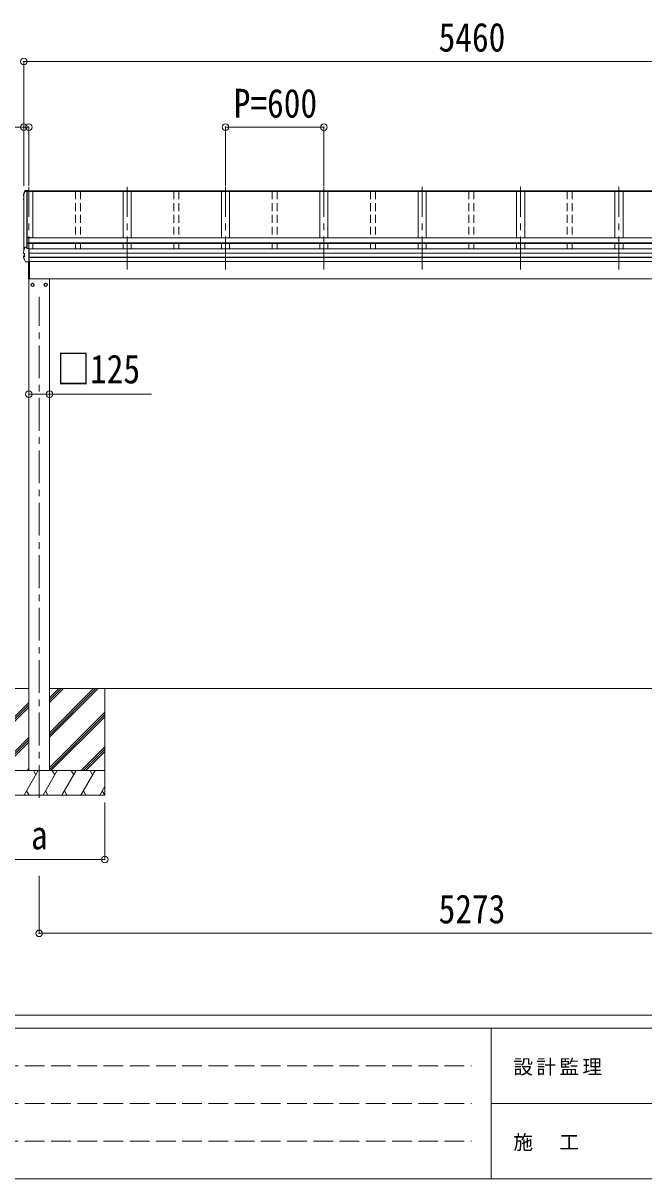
# Model space of a CAD drawing. Units: millimetres at full size, sheet at 1:40. Extents: x -11243 to 11243, y -7760 to 7760.
# Drawn here: x -7453 to -3667, y -7760 to -708 of the extents above; entities that cross this region are included whole.
import ezdxf
from ezdxf.enums import TextEntityAlignment as Align

# ---------------------------------------------------------------- set-up
doc = ezdxf.new("R2010")
doc.units = ezdxf.units.MM
doc.header["$LTSCALE"] = 40
doc.header["$PDMODE"] = 32
doc.header["$PDSIZE"] = 40
for name, pattern in [('CHAIN1', [8, 5, -1, 1, -1]), ('DASHED1', [1.8, 1.2, -0.6]), ('DASHED3', [4, 3, -1])]:
    doc.linetypes.add(name, pattern=pattern)
for name, color, linetype, lineweight in [('0-3_ELV2', 7, 'Continuous', 9), ('0-6_OTH_LINE', 6, 'Continuous', 9), ('F-0_240', 7, 'Continuous', 9)]:
    doc.layers.add(name, color=color, linetype=linetype, lineweight=lineweight)
doc.styles.add('ＭＳ ゴシック', font='')
doc.styles.get('ＭＳ ゴシック').set_extended_font_data('MS Gothic')

msp = doc.modelspace()

# ---------------------------------------------------------------- linework, layer by layer
at = {"layer": '0-3_ELV2', "color": 6}
for p, q in [((-7449.18, -942.29), (-7449.18, -1701.29)), ((-7449.18, -1342.29), (-7762.51, -1342.29)), ((-7449.18, -1342.29), (-7449.18, -1701.29)), ((-7419.18, -1342.29), (-7419.18, -1701.29)), ((-5619.18, -1342.29), (-6219.18, -1342.29)), ((-6219.18, -1342.29), (-6219.18, -1701.29)), ((-5619.18, -1342.29), (-5619.18, -1701.29)), ((-7293.18, -2972.11), (-7418.18, -2972.11)), ((-7293.18, -2972.11), (-6669.7, -2972.11)), ((-7355.68, -6261.66), (-7355.68, -5911.66))]:
    msp.add_line(p, q, dxfattribs=at)
at = {"layer": '0-3_ELV2', "color": 4}
for p, q in [((-7451.45, -1756.78), (-7451.49, -1757.04)), ((-7451.49, -1757.04), (-7451.49, -1757.09)), ((-7451.49, -1761.14), (-7451.49, -1757.09)), ((-7450.44, -1762.41), (-7449.18, -1762.66)), ((-7449.18, -1761.13), (-7449.95, -1760.98)), ((-7449.18, -1760.78), (-7449.86, -1760.65)), ((-7449.18, -1757.83), (-7449.18, -2094.61)), ((-7444.04, -1730.48), (-7443.92, -1730.19)), ((-7443.92, -1730.19), (-7443.75, -1729.92)), ((-7443.75, -1729.92), (-7443.53, -1729.7)), ((-7443.53, -1729.7), (-7443.27, -1729.51)), ((-7443.27, -1729.51), (-7443, -1729.38)), ((-7443, -1729.38), (-7442.73, -1729.3)), ((-7442.73, -1729.3), (-7442.49, -1729.26)), ((-7394.18, -1734.47), (-7442.61, -1734.47)), ((-7442.49, -1729.26), (-7442.26, -1729.24)), ((-7442.26, -1729.24), (-7442.01, -1729.22)), ((-7442.01, -1729.22), (-7441.72, -1729.21)), ((-7441.72, -1729.21), (-7441.42, -1729.21)), ((-7441.42, -1729.21), (-7441.1, -1729.21)), ((-7441.18, -1729.21), (-7441.18, -1729.2)), ((-7441.18, -1729.21), (-7441.18, -1729.21)), ((-7441.18, -1729.21), (-7416.18, -1729.21)), ((-7416.18, -1731.73), (-7430.38, -1731.73)), ((-7430.15, -1734.32), (-7430.15, -1733.97)), ((-7430.08, -1734.47), (-7430.08, -2077.81)), ((-7419.18, -1734.23), (-7430, -1734.23)), ((-7429.48, -1734.47), (-7429.48, -2081.76)), ((-7419.18, -1733.24), (-7419.18, -1734.23)), ((-7416.18, -1733.24), (-7419.18, -1733.24)), ((-2019.18, -1733.56), (-7419.18, -1733.56)), ((-2019.18, -1734.46), (-7419.18, -1734.46)), ((-7416.18, -1733.56), (-7416.18, -1729.21)), ((-2022.18, -1731.29), (-7416.18, -1731.29)), ((-7394.18, -1734.38), (-7394.18, -2018.64)), ((-6844.18, -1734.38), (-6844.18, -2018.64)), ((-6794.18, -1734.38), (-6794.18, -2018.64)), ((-6244.13, -1734.38), (-6244.13, -2018.64)), ((-6194.13, -1734.38), (-6194.13, -2018.64)), ((-5644.18, -1734.38), (-5644.18, -2018.64)), ((-5594.18, -1734.38), (-5594.18, -2018.64)), ((-5044.18, -1734.38), (-5044.18, -2018.64)), ((-4994.18, -1734.38), (-4994.18, -2018.64)), ((-4444.18, -1734.38), (-4444.18, -2018.64)), ((-4394.18, -1734.38), (-4394.18, -2018.64)), ((-3844.18, -1734.38), (-3844.18, -2018.64)), ((-3794.18, -1734.38), (-3794.18, -2018.64)), ((-7451.59, -1786.17), (-7451.59, -1782.11)), ((-7450.1, -1790.14), (-7451.5, -1786.65)), ((-7449.18, -1784.63), (-7450.54, -1784.9)), ((-7449.18, -1792.37), (-7450.1, -1790.14)), ((-7449.18, -1786.16), (-7450.02, -1786.32)), ((-7449.18, -1780.54), (-7450.01, -1780.64)), ((-7450.01, -1780.64), (-7450.01, -1780.64)), ((-7431.28, -2018.61), (-7431.28, -2048.07)), ((-7409.28, -2016.61), (-7429.28, -2016.61)), ((-7409.28, -2018.15), (-7429.28, -2018.15)), ((-7429.28, -2052.66), (-7429.28, -2018.15)), ((-2009.08, -2018.77), (-7429.28, -2018.77)), ((-7409.28, -2016.61), (-7409.28, -2018.77)), ((-7451.45, -2103.49), (-7451.49, -2103.75)), ((-7451.49, -2103.75), (-7451.49, -2103.8)), ((-7451.49, -2111.18), (-7451.49, -2103.8)), ((-7451.49, -2111.13), (-7451.45, -2110.87)), ((-7451.49, -2111.22), (-7451.49, -2111.13)), ((-7451.42, -2111.61), (-7451.47, -2111.22)), ((-7451.24, -2111.95), (-7451.42, -2111.61)), ((-7450.98, -2112.22), (-7451.24, -2111.95)), ((-7450.7, -2112.39), (-7450.98, -2112.22)), ((-7450.47, -2112.49), (-7450.7, -2112.39)), ((-7450.66, -2111.31), (-7450.61, -2110.98)), ((-7450.66, -2111.63), (-7450.66, -2111.31)), ((-7450.59, -2111.95), (-7450.66, -2111.63)), ((-7450.47, -2112.22), (-7450.59, -2111.95)), ((-7450.3, -2112.44), (-7450.47, -2112.22)), ((-7450.23, -2112.56), (-7450.47, -2112.49)), ((-7450.09, -2112.58), (-7450.3, -2112.44)), ((-7449.95, -2112.64), (-7450.23, -2112.56)), ((-7449.87, -2112.66), (-7450.09, -2112.58)), ((-7449.87, -2112.66), (-7449.86, -2112.66)), ((-7443.61, -2113.43), (-7449.86, -2112.66)), ((-7444.19, -2113.44), (-7444.23, -2113.35)), ((-7444.18, -2113.56), (-7444.19, -2113.44)), ((-7444.18, -2113.56), (-7444.18, -2132.78)), ((-7443.61, -2113.43), (-7443.53, -2113.45)), ((-7443.61, -2113.43), (-7443.61, -2113.43)), ((-7443.53, -2113.45), (-7443.45, -2113.5)), ((-7443.45, -2113.5), (-7443.39, -2113.58)), ((-7443.39, -2113.58), (-7443.34, -2113.68)), ((-7443.34, -2113.68), (-7443.31, -2113.79)), ((-7443.31, -2113.79), (-7443.3, -2113.91)), ((-7442.42, -2075.48), (-7430.38, -2075.48)), ((-7429.28, -2048.07), (-7431.28, -2048.07)), ((-7430.15, -2076.98), (-7430.38, -2075.48)), ((-7430.38, -2082.11), (-7430.38, -2075.48)), ((-7416.18, -2082.11), (-7430.38, -2082.11)), ((-7430.15, -2076.98), (-7430.15, -2077.33)), ((-7429.42, -2082.11), (-7430.15, -2077.33)), ((-7430, -2082.11), (-7430, -2078.43)), ((-7429.44, -2082.11), (-7430, -2078.43)), ((-2009.08, -2047.81), (-7429.28, -2047.81)), ((-2009.08, -2049.55), (-7429.28, -2049.55)), ((-2009.08, -2052.66), (-7429.28, -2052.66)), ((-7416.18, -2164.53), (-7416.18, -2082.11)), ((-2022.18, -2084.29), (-7416.18, -2084.29)), ((-2022.18, -2110.81), (-7416.18, -2110.81)), ((-2022.18, -2111.7), (-7416.18, -2111.7)), ((-7394.18, -2050.62), (-7394.18, -2084.29)), ((-6844.18, -2052.66), (-6844.18, -2084.29)), ((-6794.18, -2052.66), (-6794.18, -2084.29)), ((-6244.13, -2052.66), (-6244.13, -2084.29)), ((-6194.13, -2052.66), (-6194.13, -2084.29)), ((-5644.18, -2052.66), (-5644.18, -2084.29)), ((-5594.18, -2052.66), (-5594.18, -2084.29)), ((-5044.18, -2052.66), (-5044.18, -2084.29)), ((-4994.18, -2052.66), (-4994.18, -2084.29)), ((-4444.18, -2052.66), (-4444.18, -2084.29)), ((-4394.18, -2052.66), (-4394.18, -2084.29)), ((-3844.18, -2052.66), (-3844.18, -2084.29)), ((-3794.18, -2052.66), (-3794.18, -2084.29)), ((-7451.6, -2136.39), (-7451.59, -2136.21)), ((-7451.56, -2136.56), (-7451.6, -2136.39)), ((-7451.59, -2136.23), (-7451.59, -2128.83)), ((-7451.48, -2136.72), (-7451.56, -2136.56)), ((-7451.5, -2136.71), (-7448.65, -2143.52)), ((-7450.81, -2136.23), (-7450.77, -2135.87)), ((-7450.79, -2136.59), (-7450.81, -2136.23)), ((-7450.69, -2136.92), (-7450.79, -2136.59)), ((-7450.77, -2135.87), (-7450.65, -2135.54)), ((-7450.65, -2135.54), (-7450.48, -2135.26)), ((-7450.54, -2127.56), (-7444.58, -2126.4)), ((-7450.48, -2135.26), (-7450.26, -2135.06)), ((-7450.26, -2135.06), (-7450.01, -2134.94)), ((-7450.01, -2134.94), (-7443.61, -2133.25)), ((-7450.01, -2134.94), (-7450.01, -2134.94)), ((-7448.65, -2143.52), (-7445.7, -2150.25)), ((-7445.7, -2150.25), (-7442.66, -2156.9)), ((-7443.61, -2133.25), (-7443.53, -2133.21)), ((-7443.61, -2133.25), (-7443.61, -2133.25)), ((-7443.53, -2133.21), (-7443.45, -2133.15)), ((-7443.45, -2133.15), (-7443.39, -2133.06)), ((-7443.39, -2133.06), (-7443.34, -2132.96)), ((-7443.34, -2132.96), (-7443.31, -2132.84)), ((-7443.31, -2132.84), (-7443.3, -2132.73)), ((-7442.66, -2156.9), (-7439.54, -2163.47)), ((-7439.38, -2163.75), (-7439.55, -2163.42)), ((-7439.11, -2164.03), (-7439.38, -2163.75)), ((-7438.81, -2164.25), (-7439.11, -2164.03)), ((-7438.47, -2164.39), (-7438.81, -2164.25)), ((-7438.17, -2164.46), (-7438.47, -2164.39)), ((-7437.89, -2164.49), (-7438.17, -2164.46)), ((-7437.58, -2164.51), (-7437.89, -2164.49)), ((-7437.22, -2164.52), (-7437.58, -2164.51)), ((-7436.84, -2164.53), (-7437.22, -2164.52)), ((-7416.18, -2164.53), (-7436.82, -2164.53)), ((-7421.18, -2268.72), (-7421.18, -2164.53)), ((-7420.68, -2269.12), (-7420.68, -2164.53)), ((-2022.18, -2134.92), (-7416.18, -2134.92)), ((-2022.18, -2136.85), (-7416.18, -2136.85)), ((-2022.18, -2161.89), (-7416.18, -2161.89)), ((-7414.18, -2161.89), (-7414.18, -2266.72)), ((-7420.68, -2269.12), (-7420.68, -2269.18)), ((-7420.68, -2269.12), (-7420.68, -2269.12)), ((-7420.68, -2269.18), (-7420.68, -2269.22)), ((-7420.68, -2269.22), (-7420.68, -2269.22)), ((-7420.68, -2269.22), (-7419.18, -2269.22)), ((-7420.68, -2269.22), (-7420.68, -2269.22)), ((-7419.18, -2269.22), (-7419.18, -2266.72)), ((-7419.18, -2266.72), (-7414.18, -2266.72)), ((-2138.47, -2268.12), (-7419.18, -2268.12)), ((-7418.18, -2268.12), (-7418.18, -5268.12)), ((-7395.68, -2295.3), (-7404.18, -2300.21)), ((-7404.18, -2300.21), (-7404.18, -2310.03)), ((-7404.18, -2310.03), (-7395.68, -2314.93)), ((-7387.18, -2300.21), (-7395.68, -2295.3)), ((-7395.68, -2314.93), (-7387.18, -2310.03)), ((-7387.18, -2310.03), (-7387.18, -2300.21)), ((-7387.08, -2304.87), (-7387.18, -2304.87)), ((-7387.08, -2305.37), (-7387.18, -2305.37)), ((-7324.27, -2304.87), (-7324.17, -2304.87)), ((-7324.27, -2305.37), (-7324.17, -2305.37)), ((-7324.18, -2300.21), (-7315.68, -2295.3)), ((-7324.18, -2310.03), (-7324.18, -2300.21)), ((-7315.68, -2314.93), (-7324.18, -2310.03)), ((-7315.68, -2295.3), (-7307.18, -2300.21)), ((-7307.18, -2310.03), (-7315.68, -2314.93)), ((-7307.18, -2300.21), (-7307.18, -2310.03)), ((-7293.18, -5268.12), (-7293.18, -2268.12))]:
    msp.add_line(p, q, dxfattribs=at)
at = {"layer": '0-3_ELV2', "color": 5, "linetype": 'CHAIN1'}
for p, q in [((-7419.13, -2210.12), (-7419.13, -1705.94)), ((-6819.18, -2210.12), (-6819.18, -1705.94)), ((-6219.18, -2210.12), (-6219.18, -1705.94)), ((-5619.18, -2210.12), (-5619.18, -1705.94)), ((-5019.18, -2210.12), (-5019.18, -1705.94)), ((-4419.18, -2210.12), (-4419.18, -1705.94)), ((-3819.18, -2210.12), (-3819.18, -1705.94)), ((-7355.68, -5434.64), (-7355.68, -2377.55))]:
    msp.add_line(p, q, dxfattribs=at)
at = {"layer": '0-3_ELV2', "color": 4, "linetype": 'DASHED1'}
for p, q in [((-7134.18, -1734.38), (-7134.18, -2018.77)), ((-7104.18, -1734.38), (-7104.18, -2018.77)), ((-6534.18, -1734.38), (-6534.18, -2018.77)), ((-6504.18, -1734.38), (-6504.18, -2018.77)), ((-5934.18, -1734.38), (-5934.18, -2018.77)), ((-5904.18, -1734.38), (-5904.18, -2018.77)), ((-5334.18, -1734.38), (-5334.18, -2018.77)), ((-5304.18, -1734.38), (-5304.18, -2018.77)), ((-4734.18, -1734.38), (-4734.18, -2018.77)), ((-4704.18, -1734.38), (-4704.18, -2018.77)), ((-4134.18, -1734.38), (-4134.18, -2018.77)), ((-4104.18, -1734.38), (-4104.18, -2018.77)), ((-7134.18, -2052.66), (-7134.18, -2084.29)), ((-7104.18, -2052.66), (-7104.18, -2084.29)), ((-6534.18, -2052.66), (-6534.18, -2084.29)), ((-6504.18, -2052.66), (-6504.18, -2084.29)), ((-5934.18, -2052.66), (-5934.18, -2084.29)), ((-5904.18, -2052.66), (-5904.18, -2084.29)), ((-5334.18, -2052.66), (-5334.18, -2084.29)), ((-5304.18, -2052.66), (-5304.18, -2084.29)), ((-4734.18, -2052.66), (-4734.18, -2084.29)), ((-4704.18, -2052.66), (-4704.18, -2084.29)), ((-4134.18, -2052.66), (-4134.18, -2084.29)), ((-4104.18, -2052.66), (-4104.18, -2084.29))]:
    msp.add_line(p, q, dxfattribs=at)
at = {"layer": '0-3_ELV2'}
for p, q in [((-7418.18, -4768.12), (-8779.28, -4768.12)), ((-7293.18, -4825.22), (-7236.08, -4768.12)), ((-7293.18, -4839.36), (-7221.94, -4768.12)), ((-7293.18, -4853.5), (-7207.79, -4768.12)), ((-7293.18, -5051.49), (-7009.8, -4768.12)), ((-7293.18, -5037.35), (-7023.95, -4768.12)), ((-7293.18, -5065.63), (-6995.66, -4768.12)), ((-2145.18, -4768.12), (-7293.18, -4768.12)), ((-6955.68, -4768.12), (-6955.68, -5418.12)), ((-7755.68, -5191.48), (-7418.18, -4853.98)), ((-7755.68, -5205.62), (-7418.18, -4868.12)), ((-7755.68, -5219.76), (-7418.18, -4882.26)), ((-7293.18, -5249.48), (-6955.68, -4911.98)), ((-7293.18, -5263.62), (-6955.68, -4926.12)), ((-7283.53, -5268.12), (-6955.68, -4940.26)), ((-7620.19, -5268.12), (-7418.18, -5066.11)), ((-7606.04, -5268.12), (-7418.18, -5080.25)), ((-7591.9, -5268.12), (-7418.18, -5094.4)), ((-7099.69, -5268.12), (-6955.68, -5124.11)), ((-7085.54, -5268.12), (-6955.68, -5138.25)), ((-7071.4, -5268.12), (-6955.68, -5152.4)), ((-6955.68, -5268.12), (-7755.68, -5268.12)), ((-7447.47, -5418.12), (-7360.87, -5268.12)), ((-7429.77, -5268.12), (-7418.18, -5256.53)), ((-7375.87, -5294.1), (-7390.87, -5268.12)), ((-7332, -5418.12), (-7245.4, -5268.12)), ((-7260.4, -5294.1), (-7275.4, -5268.12)), ((-7216.53, -5418.12), (-7129.93, -5268.12)), ((-7159.93, -5268.12), (-7144.93, -5294.1)), ((-7101.06, -5418.12), (-7014.46, -5268.12)), ((-7029.46, -5294.1), (-7044.46, -5268.12)), ((-7755.68, -5418.12), (-6955.68, -5418.12)), ((-7432.47, -5392.14), (-7417.47, -5418.12)), ((-7317, -5392.14), (-7302, -5418.12)), ((-7201.53, -5392.14), (-7186.53, -5418.12)), ((-7086.06, -5392.14), (-7071.06, -5418.12)), ((-6985.59, -5418.12), (-6955.68, -5366.31)), ((-6970.59, -5392.14), (-6955.68, -5417.97))]:
    msp.add_line(p, q, dxfattribs=at)
at = {"layer": '0-3_ELV2', "color": 4}
for points in [[(-7451.45, -1756.77), (-7449.13, -1747.92), (-7446.67, -1739.16), (-7444.05, -1730.5)], [(-7442.42, -1732.82), (-7430.38, -1732.82), (-7430.15, -1734.32), (-7442.57, -1734.32)], [(-7430.38, -1732.82), (-7430.38, -1731.73), (-7430, -1734.23)]]:
    msp.add_lwpolyline(points, dxfattribs=at)
at = {"layer": '0-3_ELV2', "color": 6}
msp.add_lwpolyline([(-7755.68, -5811.66), (-6955.68, -5811.66), (-6955.68, -5462.66)], dxfattribs=at)
at = {"layer": '0-3_ELV2', "color": 4}
for centre, radius in [((-7395.68, -2305.12), 10), ((-7395.68, -2305.12), 8.5), ((-7315.68, -2305.12), 10), ((-7315.68, -2305.12), 8.5)]:
    msp.add_circle(centre, radius, dxfattribs=at)
for centre, radius, start, end in [((-7450.19, -1761.14), 1.3, 166.2046, 259.10358), ((-6966.17, -1880.48), 499.82, 162.96047, 166.14879), ((-6966.16, -1880.48), 498.32, 162.94349, 166.12469), ((-7442.42, -1734.52), 1.7, 89.95676, 162.90929), ((-7450.3, -1786.17), 1.3, 100.8868, 201.66215), ((-7450.29, -1782.11), 1.3, 100.9005, 179.9623), ((-6986.85, -1601.61), 498.64, 201.74241, 202.00165), ((-6986.85, -1601.26), 498.64, 201.78246, 202.00165), ((-7429.28, -2018.61), 2, 90, 180), ((-6966.17, -2223.14), 499.82, 162.96047, 166.14879), ((-7442.42, -2077.18), 1.7, 89.95676, 162.90929), ((-7450.29, -2128.83), 1.3, 100.9005, 179.9623), ((-7444.68, -2125.91), 0.499, 280.91518, 359.94761), ((-7408.53, -2254.05), 12.15, 179.0404, 180.9596), ((-7420.68, -2268.72), 0.5, 180, 269.5), ((-7395.68, -2305.12), 8.6, 171.25399, 188.74601), ((-7395.68, -2305.12), 8.6, 111.25399, 128.74601), ((-7395.68, -2305.12), 8.6, 231.25399, 248.74601), ((-7395.68, -2305.12), 8.6, 51.25399, 68.74601), ((-7395.68, -2305.12), 8.6, 291.25399, 308.74601), ((-7395.68, -2305.12), 8.6, 1.66581, 8.74601), ((-7395.68, -2305.12), 8.6, 351.25399, 358.33419), ((-7315.68, -2305.12), 8.6, 171.25399, 178.33419), ((-7315.68, -2305.12), 8.6, 181.66581, 188.74601), ((-7315.68, -2305.12), 8.6, 111.25399, 128.74601), ((-7315.68, -2305.12), 8.6, 231.25399, 248.74601), ((-7315.68, -2305.12), 8.6, 51.25399, 68.74601), ((-7315.68, -2305.12), 8.6, 291.25399, 308.74601), ((-7315.68, -2305.12), 8.6, 351.25399, 8.74601)]:
    msp.add_arc(centre, radius, start, end, dxfattribs=at)
at = {"layer": '0-3_ELV2', "color": 6}
for p in [(-7449.18, -942.29), (-7449.18, -1342.29), (-7419.18, -1342.29), (-6219.18, -1342.29), (-5619.18, -1342.29), (-7418.18, -2972.11), (-7293.18, -2972.11), (-6955.68, -5811.66), (-7355.68, -6261.66)]:
    msp.add_point(p, dxfattribs=at)
at = {"layer": '0-6_OTH_LINE'}
for p, q in [((-7449.18, -942.29), (-1989.18, -942.29)), ((-7419.18, -1342.29), (-7449.18, -1342.29)), ((-7355.68, -6261.66), (-2082.68, -6261.66))]:
    msp.add_line(p, q, dxfattribs=at)
at = {"layer": 'F-0_240', "color": 5}
for p, q in [((-11242.74, -6760), (10677.26, -6760)), ((-11242.74, -6840), (7121.58, -6840)), ((-4598.42, -6840), (-4598.42, -7760)), ((-4598.42, -7300), (3601.58, -7300)), ((-11242.74, -7760), (10677.26, -7760))]:
    msp.add_line(p, q, dxfattribs=at)
at = {"layer": 'F-0_240', "color": 4, "linetype": 'DASHED3'}
for p, q in [((-11122.75, -7070), (-4718.42, -7070)), ((-11122.75, -7300), (-4718.42, -7300)), ((-11122.75, -7530), (-4718.42, -7530))]:
    msp.add_line(p, q, dxfattribs=at)

# ---------------------------------------------------------------- texts
at = {"layer": '0-3_ELV2', "style": 'ＭＳ ゴシック', "width": 0.85}
for s, p in [('5460', (-4919.18, -934.29)), ('P=600', (-6169.18, -1337.29)), ('□125', (-7249.26, -2958.74)), ('a', (-7405.68, -5801.66)), ('5273', (-4919.18, -6253.66))]:
    msp.add_text(s, height=176, dxfattribs=at).set_placement(p, align=Align.BOTTOM_LEFT)
at = {"layer": 'F-0_240', "char_height": 87.98, "attachment_point": 7, "style": 'ＭＳ ゴシック'}
for s, insert in [('\\T1.17;設計監理', (-4463.32, -7130)), ('\\T1.17;施\u3000工', (-4463.32, -7590))]:
    msp.add_mtext(s, dxfattribs=dict(at, insert=insert))

doc.saveas('drawing.dxf')
